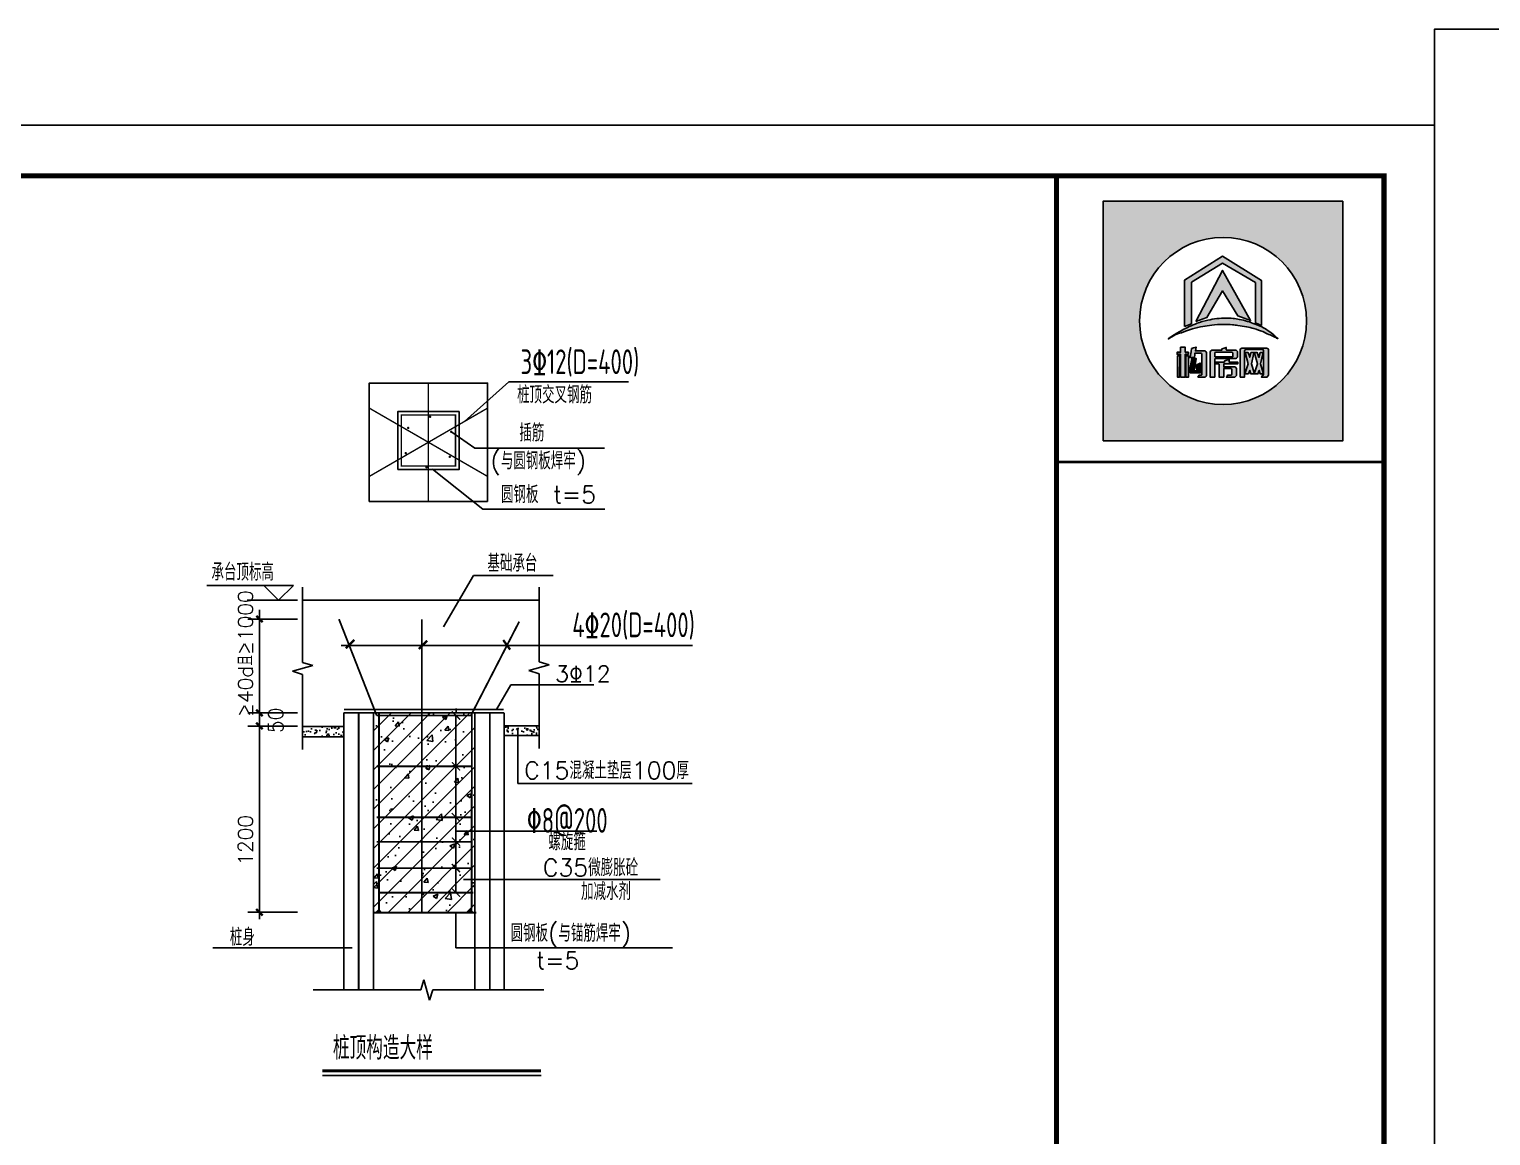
# Model space of a CAD drawing. Header units: millimetres. Extents: x -807114 to 558292, y -468455 to -61603.
# Drawn here: x -270134 to -252327, y -241164 to -227687 of the extents above; entities that cross this region are included whole.
import ezdxf
from ezdxf.enums import TextEntityAlignment as Align

# ---------------------------------------------------------------- set-up
doc = ezdxf.new("R2010")
doc.units = ezdxf.units.MM
doc.header["$LTSCALE"] = 1000
for name, color, linetype in [('BEAMSIZE', 1, 'Continuous'), ('HIDE_BEAMDIMMASS', 2, 'Continuous'), ('LAYER3', 7, 'Continuous'), ('PUB_DIM', 3, 'Continuous'), ('PUB_TEXT', 3, 'Continuous'), ('PUB_TITLE', 4, 'Continuous'), ('填充', 8, 'Continuous'), ('承台', 2, 'Continuous')]:
    doc.layers.add(name, color=color, linetype=linetype)
doc.styles.add('DIM_FONT', font='tssdeng.shx', dxfattribs={"width": 0.7, "bigfont": 'tssdchn.shx'})
doc.styles.add('TSSD_Rein', font='Tssdeng.shx', dxfattribs={"width": 0.7, "bigfont": 'hztxt.shx'})
doc.styles.add('说明', font='txt.shx', dxfattribs={"bigfont": 'gbcbig.shx'})
doc.dimstyles.new('DIMN', dxfattribs={"dimtxt": 350, "dimasz": 100, "dimexe": 150, "dimexo": 250, "dimgap": 150, "dimtad": 1, "dimdec": 0, "dimzin": 0, "dimdsep": 46, "dimtxsty": 'DIM_FONT', "dimblk": 'ARCHTICK', "dimcen": 9, "dimclrt": 7, "dimadec": 0, "dimazin": 0, "dimtfac": 1, "dimtdec": 0, "dimtix": 1, "dimtmove": 2, "dimatfit": 3, "dimfxl": 1, "dimtolj": 1, "dimtzin": 0, "dimarcsym": 0})

# ---------------------------------------------------------------- blocks, each defined once
blk = doc.blocks.new('sadasfafa')
h = blk.add_hatch(color=252)
h.dxf.hatch_style = 1
h.paths.add_polyline_path([(1853311, -2488040), (1853311, -2490368), (1855639, -2490368), (1855639, -2488040)])
h.paths.add_polyline_path([(1855286, -2489204, 1), (1853664, -2489204, 1)], flags=16)
edge = h.paths.add_edge_path(flags=0)
edge.add_spline(control_points=[(1853945, -2489376), (1853935, -2489385), (1854022, -2489327), (1854064, -2489324), (1854178, -2489280), (1854273, -2489257), (1854375, -2489242), (1854470, -2489236), (1854555, -2489239), (1854630, -2489250), (1854700, -2489259), (1854781, -2489280), (1854854, -2489303), (1854917, -2489335), (1854967, -2489354), (1854993, -2489368), (1855014, -2489382), (1854982, -2489354), (1854965, -2489332), (1854910, -2489297), (1854854, -2489260), (1854784, -2489234), (1854713, -2489206), (1854640, -2489189), (1854569, -2489179), (1854497, -2489176), (1854414, -2489178), (1854321, -2489198), (1854229, -2489222), (1854147, -2489257), (1854080, -2489292), (1854021, -2489325), (1853977, -2489352), (1853953, -2489369), (1853945, -2489376)], knot_values=[0, 0, 0, 0, 114.670179, 423.637006, 763.89867, 1083.683754, 1343.405239, 1688.07646, 1952.326814, 2113.699055, 2375.693807, 2595.188681, 2872.839541, 3068.155951, 3238.592156, 3348.056762, 3361.095167, 3431.805845, 3527.265261, 3733.200323, 3952.805082, 4160.23278, 4398.128766, 4650.488133, 4837.16968, 5050.428326, 5308.684497, 5588.159898, 5913.430939, 6163.12325, 6398.139207, 6601.625078, 6772.549769, 6871.149972, 6871.149972, 6871.149972, 6871.149972], degree=3, periodic=1)
h.paths.add_polyline_path([(1854530, -2489580), (1854534, -2489580), (1854534, -2489603), (1854618, -2489603), (1854618, -2489621), (1854481, -2489621), (1854481, -2489650), (1854589, -2489650), (1854599, -2489656), (1854606, -2489666), (1854606, -2489733), (1854600, -2489742), (1854590, -2489750), (1854506, -2489750), (1854514, -2489740), (1854518, -2489731), (1854552, -2489731), (1854558, -2489728), (1854560, -2489721), (1854560, -2489675), (1854558, -2489670), (1854553, -2489667), (1854481, -2489667), (1854481, -2489750), (1854436, -2489750), (1854436, -2489626), (1854433, -2489621), (1854406, -2489621), (1854406, -2489603), (1854488, -2489603), (1854488, -2489590)], flags=0)
h.paths.add_polyline_path([(1854486, -2489468), (1854506, -2489461), (1854506, -2489485), (1854510, -2489489), (1854601, -2489489), (1854609, -2489494), (1854615, -2489502), (1854615, -2489556), (1854607, -2489564), (1854599, -2489569), (1854401, -2489569), (1854394, -2489573), (1854394, -2489750), (1854349, -2489750), (1854349, -2489504), (1854355, -2489495), (1854367, -2489489), (1854462, -2489489), (1854462, -2489474)], flags=0)
h.paths.add_polyline_path([(1854394, -2489554), (1854394, -2489512), (1854404, -2489506), (1854562, -2489506), (1854570, -2489513), (1854570, -2489554)], flags=0)
h.paths.add_polyline_path([(1854214, -2489569), (1854203, -2489632), (1854193, -2489683), (1854194, -2489689), (1854218, -2489689), (1854220, -2489683), (1854214, -2489633), (1854254, -2489614), (1854263, -2489686), (1854263, -2489700), (1854255, -2489709), (1854159, -2489709), (1854150, -2489702), (1854148, -2489692), (1854173, -2489569)], flags=0)
h.paths.add_polyline_path([(1854187, -2489466), (1854213, -2489458), (1854207, -2489496), (1854296, -2489496), (1854305, -2489498), (1854312, -2489505), (1854314, -2489513), (1854314, -2489733), (1854310, -2489741), (1854301, -2489750), (1854231, -2489750), (1854238, -2489741), (1854243, -2489730), (1854261, -2489730), (1854268, -2489727), (1854270, -2489720), (1854270, -2489531), (1854270, -2489526), (1854267, -2489521), (1854260, -2489516), (1854202, -2489516), (1854201, -2489534), (1854196, -2489558), (1854150, -2489558), (1854159, -2489535), (1854165, -2489504), (1854167, -2489471)], flags=0)
h.paths.add_polyline_path([(1854140, -2489544), (1854140, -2489750), (1854114, -2489750), (1854114, -2489544)], flags=0)
h.paths.add_polyline_path([(1854056, -2489544), (1854053, -2489750), (1854031, -2489750), (1854031, -2489544)], flags=0)
h.paths.add_polyline_path([(1854107, -2489459), (1854107, -2489508), (1854139, -2489508), (1854139, -2489527), (1854107, -2489527), (1854107, -2489750), (1854062, -2489750), (1854062, -2489527), (1854029, -2489527), (1854029, -2489508), (1854062, -2489508), (1854062, -2489459)], flags=0)
h.paths.add_polyline_path([(1854209, -2489211), (1854471, -2488714), (1854743, -2489200), (1854618, -2489155), (1854470, -2488913), (1854318, -2489172)], flags=0)
h.paths.add_polyline_path([(1854102, -2488808), (1854470, -2488575), (1854848, -2488810), (1854848, -2489247), (1854790, -2489223), (1854790, -2488832), (1854471, -2488643), (1854168, -2488829), (1854168, -2489231), (1854102, -2489257)], flags=0)
h.paths.add_polyline_path([(1854685, -2489750), (1854641, -2489750), (1854641, -2489488), (1854641, -2489484), (1854646, -2489475), (1854656, -2489467), (1854898, -2489467), (1854907, -2489471), (1854916, -2489478), (1854916, -2489731), (1854908, -2489743), (1854902, -2489750), (1854847, -2489750), (1854858, -2489732), (1854866, -2489731), (1854869, -2489724), (1854869, -2489718), (1854867, -2489718), (1854836, -2489718), (1854826, -2489684), (1854814, -2489718), (1854746, -2489718), (1854736, -2489684), (1854722, -2489718), (1854689, -2489718), (1854689, -2489709), (1854691, -2489709), (1854720, -2489621), (1854685, -2489512)], flags=0)
h.paths.add_polyline_path([(1854779, -2489518), (1854809, -2489621), (1854781, -2489709), (1854777, -2489709), (1854750, -2489621), (1854775, -2489518)], flags=0)
h = blk.add_hatch(color=7)
h.dxf.hatch_style = 1
h.paths.add_polyline_path([(1854102, -2489257), (1854168, -2489231), (1854168, -2488829), (1854471, -2488643), (1854790, -2488832), (1854790, -2489223), (1854848, -2489247), (1854848, -2488810), (1854470, -2488575), (1854102, -2488808)])
h = blk.add_hatch(color=7)
h.dxf.hatch_style = 1
h.paths.add_polyline_path([(1854318, -2489172), (1854470, -2488913), (1854618, -2489155), (1854743, -2489200), (1854471, -2488714), (1854209, -2489211)])
h = blk.add_hatch(color=7)
h.dxf.hatch_style = 1
edge = h.paths.add_edge_path()
edge.add_spline(control_points=[(1853945, -2489376), (1853953, -2489369), (1853977, -2489352), (1854021, -2489325), (1854080, -2489292), (1854147, -2489257), (1854229, -2489222), (1854321, -2489198), (1854414, -2489178), (1854497, -2489176), (1854569, -2489179), (1854640, -2489189), (1854713, -2489206), (1854784, -2489234), (1854854, -2489260), (1854910, -2489297), (1854965, -2489332), (1854982, -2489354), (1855014, -2489382), (1854993, -2489368), (1854967, -2489354), (1854917, -2489335), (1854854, -2489303), (1854781, -2489280), (1854700, -2489259), (1854630, -2489250), (1854555, -2489239), (1854470, -2489236), (1854375, -2489242), (1854273, -2489257), (1854178, -2489280), (1854064, -2489324), (1854022, -2489327), (1853935, -2489385), (1853945, -2489376)], knot_values=[0, 0, 0, 0, 98.600203, 269.524894, 473.010766, 708.026723, 957.719033, 1282.990074, 1562.465475, 1820.721647, 2033.980292, 2220.661839, 2473.021206, 2710.917192, 2918.34489, 3137.949649, 3343.884711, 3439.344127, 3510.054805, 3523.09321, 3632.557816, 3802.994021, 3998.310431, 4275.961291, 4495.456165, 4757.450917, 4918.823158, 5183.073513, 5527.744733, 5787.466218, 6107.251302, 6447.512966, 6756.479793, 6871.149972, 6871.149972, 6871.149972, 6871.149972], degree=3, periodic=1)
h = blk.add_hatch(color=7)
h.dxf.hatch_style = 1
h.paths.add_polyline_path([(1854062, -2489459), (1854062, -2489508), (1854029, -2489508), (1854029, -2489527), (1854062, -2489527), (1854062, -2489750), (1854107, -2489750), (1854107, -2489527), (1854139, -2489527), (1854139, -2489508), (1854107, -2489508), (1854107, -2489459)])
h = blk.add_hatch(color=7)
h.dxf.hatch_style = 1
h.paths.add_polyline_path([(1854031, -2489544), (1854031, -2489750), (1854053, -2489750), (1854056, -2489544)])
h = blk.add_hatch(color=7)
h.dxf.hatch_style = 1
h.paths.add_polyline_path([(1854114, -2489544), (1854114, -2489750), (1854140, -2489750), (1854140, -2489544)])
h = blk.add_hatch(color=7)
h.dxf.hatch_style = 1
h.paths.add_polyline_path([(1854173, -2489569), (1854148, -2489692), (1854150, -2489702), (1854159, -2489709), (1854255, -2489709), (1854263, -2489700), (1854263, -2489686), (1854254, -2489614), (1854214, -2489633), (1854220, -2489683), (1854218, -2489689), (1854194, -2489689), (1854193, -2489683), (1854203, -2489632), (1854214, -2489569)])
h = blk.add_hatch(color=7)
h.dxf.hatch_style = 1
h.paths.add_polyline_path([(1854167, -2489471), (1854165, -2489504), (1854159, -2489535), (1854150, -2489558), (1854196, -2489558), (1854201, -2489534), (1854202, -2489516), (1854260, -2489516), (1854267, -2489521), (1854270, -2489526), (1854270, -2489531), (1854270, -2489720), (1854268, -2489727), (1854261, -2489730), (1854243, -2489730), (1854238, -2489741), (1854231, -2489750), (1854301, -2489750), (1854310, -2489741), (1854314, -2489733), (1854314, -2489513), (1854312, -2489505), (1854305, -2489498), (1854296, -2489496), (1854207, -2489496), (1854213, -2489458), (1854187, -2489466)])
h = blk.add_hatch(color=7)
h.dxf.hatch_style = 1
h.paths.add_polyline_path([(1854462, -2489474), (1854462, -2489489), (1854367, -2489489), (1854355, -2489495), (1854349, -2489504), (1854349, -2489750), (1854394, -2489750), (1854394, -2489573), (1854401, -2489569), (1854599, -2489569), (1854607, -2489564), (1854615, -2489556), (1854615, -2489502), (1854609, -2489494), (1854601, -2489489), (1854510, -2489489), (1854506, -2489485), (1854506, -2489461), (1854486, -2489468)])
h.paths.add_polyline_path([(1854394, -2489554), (1854394, -2489512), (1854404, -2489506), (1854562, -2489506), (1854570, -2489513), (1854570, -2489554)], flags=16)
h = blk.add_hatch(color=7)
h.dxf.hatch_style = 1
h.paths.add_polyline_path([(1854488, -2489590), (1854488, -2489603), (1854406, -2489603), (1854406, -2489621), (1854433, -2489621), (1854436, -2489626), (1854436, -2489750), (1854481, -2489750), (1854481, -2489667), (1854553, -2489667), (1854558, -2489670), (1854560, -2489675), (1854560, -2489721), (1854558, -2489728), (1854552, -2489731), (1854518, -2489731), (1854514, -2489740), (1854506, -2489750), (1854590, -2489750), (1854600, -2489742), (1854606, -2489733), (1854606, -2489666), (1854599, -2489656), (1854589, -2489650), (1854481, -2489650), (1854481, -2489621), (1854618, -2489621), (1854618, -2489603), (1854534, -2489603), (1854534, -2489580), (1854530, -2489580)])
h = blk.add_hatch(color=7)
h.dxf.hatch_style = 1
h.paths.add_polyline_path([(1854685, -2489512), (1854685, -2489493), (1854693, -2489483), (1854862, -2489483), (1854869, -2489491), (1854869, -2489724), (1854866, -2489731), (1854858, -2489732), (1854847, -2489750), (1854902, -2489750), (1854908, -2489743), (1854916, -2489731), (1854916, -2489478), (1854907, -2489471), (1854898, -2489467), (1854656, -2489467), (1854646, -2489475), (1854641, -2489484), (1854641, -2489488), (1854641, -2489750), (1854685, -2489750)])
h = blk.add_hatch(color=7)
h.dxf.hatch_style = 1
h.paths.add_polyline_path([(1854866, -2489709), (1854840, -2489621), (1854866, -2489512), (1854836, -2489512), (1854824, -2489558), (1854808, -2489512), (1854745, -2489512), (1854734, -2489557), (1854719, -2489512), (1854689, -2489512), (1854720, -2489621), (1854691, -2489709), (1854689, -2489709), (1854689, -2489710), (1854689, -2489718), (1854722, -2489718), (1854736, -2489684), (1854746, -2489718), (1854814, -2489718), (1854826, -2489684), (1854836, -2489718), (1854867, -2489718), (1854867, -2489709)])
h.paths.add_polyline_path([(1854779, -2489518), (1854809, -2489621), (1854781, -2489709), (1854777, -2489709), (1854750, -2489621), (1854775, -2489518)], flags=16)
for points in [[(1855639, -2488040), (1853311, -2488040), (1853311, -2490368), (1855639, -2490368)], [(1854102, -2489257), (1854102, -2488808), (1854470, -2488575), (1854848, -2488810), (1854848, -2489247), (1854790, -2489223), (1854790, -2488832), (1854471, -2488643), (1854168, -2488829), (1854168, -2489231)], [(1854209, -2489211), (1854318, -2489172), (1854470, -2488913), (1854618, -2489155), (1854743, -2489200), (1854471, -2488714)], [(1854062, -2489459), (1854107, -2489459), (1854107, -2489508), (1854139, -2489508), (1854139, -2489527), (1854107, -2489527), (1854107, -2489750), (1854062, -2489750), (1854062, -2489527), (1854029, -2489527), (1854029, -2489508), (1854062, -2489508)], [(1854056, -2489544), (1854031, -2489544), (1854031, -2489750), (1854053, -2489750)], [(1854114, -2489544), (1854140, -2489544), (1854140, -2489750), (1854114, -2489750)], [(1854462, -2489474), (1854486, -2489468), (1854506, -2489461), (1854506, -2489485), (1854510, -2489489), (1854601, -2489489), (1854609, -2489494), (1854615, -2489502), (1854615, -2489556), (1854607, -2489564), (1854599, -2489569), (1854401, -2489569), (1854394, -2489573), (1854394, -2489750), (1854349, -2489750), (1854349, -2489504), (1854355, -2489495), (1854367, -2489489), (1854462, -2489489)], [(1854394, -2489554), (1854570, -2489554), (1854570, -2489513), (1854562, -2489506), (1854404, -2489506), (1854394, -2489512)], [(1854488, -2489590), (1854530, -2489580), (1854534, -2489580), (1854534, -2489603), (1854618, -2489603), (1854618, -2489621), (1854481, -2489621), (1854481, -2489650), (1854589, -2489650), (1854599, -2489656), (1854606, -2489666), (1854606, -2489733), (1854600, -2489742), (1854590, -2489750), (1854506, -2489750), (1854514, -2489740), (1854518, -2489731), (1854552, -2489731), (1854558, -2489728), (1854560, -2489721), (1854560, -2489675), (1854558, -2489670), (1854553, -2489667), (1854481, -2489667), (1854481, -2489750), (1854436, -2489750), (1854436, -2489626), (1854433, -2489621), (1854406, -2489621), (1854406, -2489603), (1854488, -2489603)], [(1854641, -2489750), (1854641, -2489488), (1854641, -2489484), (1854646, -2489475), (1854656, -2489467), (1854898, -2489467), (1854907, -2489471), (1854916, -2489478), (1854916, -2489731), (1854908, -2489743), (1854902, -2489750), (1854847, -2489750), (1854858, -2489732), (1854866, -2489731), (1854869, -2489724), (1854869, -2489491), (1854862, -2489483), (1854693, -2489483), (1854685, -2489493), (1854685, -2489750)], [(1854775, -2489518), (1854779, -2489518), (1854809, -2489621), (1854781, -2489709), (1854777, -2489709), (1854750, -2489621)]]:
    blk.add_lwpolyline(points, close=True)
for points in [[(1854173, -2489569), (1854214, -2489569), (1854203, -2489632), (1854193, -2489683), (1854194, -2489689), (1854218, -2489689), (1854220, -2489683), (1854214, -2489633), (1854254, -2489614), (1854263, -2489686), (1854263, -2489700), (1854255, -2489709), (1854159, -2489709), (1854150, -2489702), (1854148, -2489692), (1854173, -2489569)], [(1854167, -2489471), (1854187, -2489466), (1854213, -2489458), (1854207, -2489496), (1854296, -2489496), (1854305, -2489498), (1854312, -2489505), (1854314, -2489513), (1854314, -2489733), (1854310, -2489741), (1854301, -2489750), (1854231, -2489750), (1854238, -2489741), (1854243, -2489730), (1854261, -2489730), (1854268, -2489727), (1854270, -2489720), (1854270, -2489531), (1854270, -2489526), (1854267, -2489521), (1854260, -2489516), (1854202, -2489516), (1854201, -2489534), (1854196, -2489558), (1854150, -2489558), (1854150, -2489558), (1854159, -2489535), (1854165, -2489504), (1854167, -2489471)], [(1854866, -2489709), (1854866, -2489709), (1854867, -2489709), (1854867, -2489718), (1854836, -2489718), (1854826, -2489684), (1854814, -2489718), (1854746, -2489718), (1854736, -2489684), (1854722, -2489718), (1854689, -2489718), (1854689, -2489710), (1854689, -2489709), (1854691, -2489709), (1854720, -2489621), (1854689, -2489512)]]:
    blk.add_lwpolyline(points)
at = {"color": 7}
blk.add_lwpolyline([(1854689, -2489512), (1854719, -2489512), (1854734, -2489557), (1854745, -2489512), (1854808, -2489512), (1854824, -2489558), (1854836, -2489512), (1854866, -2489512), (1854840, -2489621), (1854866, -2489709)], dxfattribs=at)
blk.add_circle((1854475, -2489204), 811)
at = {"start_tangent": (-0.74079, -0.671736), "end_tangent": (-0.74079, -0.671736)}
blk.add_spline([(1853945, -2489376), (1853977, -2489357), (1854071, -2489318), (1854178, -2489282), (1854280, -2489257), (1854365, -2489245), (1854479, -2489238), (1854566, -2489241), (1854619, -2489248), (1854704, -2489261), (1854775, -2489279), (1854861, -2489308), (1854920, -2489335), (1854972, -2489357), (1855003, -2489375), (1855007, -2489377), (1854990, -2489361), (1854968, -2489339), (1854913, -2489299), (1854851, -2489261), (1854787, -2489235), (1854714, -2489208), (1854633, -2489189), (1854572, -2489180), (1854501, -2489177), (1854416, -2489181), (1854326, -2489198), (1854222, -2489227), (1854146, -2489259), (1854077, -2489294), (1854019, -2489327), (1853971, -2489357), (1853945, -2489376)], degree=3, dxfattribs=at)
blk = doc.blocks.new('_DIMX')
blk.add_line((-150, 0), (150, 0))
at = {"const_width": 50}
blk.add_lwpolyline([(-70, -70), (70, 70)], dxfattribs=at)
blk = doc.blocks.new('_ArchTick')
at = {"color": 0, "linetype": 'ByBlock', "const_width": 0.15}
blk.add_lwpolyline([(-0.5, -0.5), (0.5, 0.5)], dxfattribs=at)
blk = doc.blocks.new('*D9442')
at = {"layer": 'Defpoints', "color": 0}
for p in [(-264719, -237284), (-264935, -237904), (-264719, -237904)]:
    blk.add_point(p, dxfattribs=at)
at = {"layer": 'PUB_DIM', "color": 0, "lineweight": -2}
for p, q in [((-264969, -237284), (-265085, -237284)), ((-264935, -237284), (-264935, -237904)), ((-264969, -237904), (-265085, -237904))]:
    blk.add_line(p, q, dxfattribs=at)
at = {"layer": 'PUB_DIM', "color": 0, "linetype": 'ByBlock', "lineweight": -2, "xscale": 100, "yscale": 100, "zscale": 100}
for p, rotation in [((-264935, -237284), 90), ((-264935, -237904), 270)]:
    blk.add_blockref('_ArchTick', p, dxfattribs=dict(at, rotation=rotation))
blk = doc.blocks.new('*D9443')
at = {"layer": 'Defpoints', "color": 0}
for p in [(-264719, -237583), (-264935, -238203), (-264719, -238203)]:
    blk.add_point(p, dxfattribs=at)
at = {"layer": 'PUB_DIM', "color": 0, "lineweight": -2}
for p, q in [((-264969, -237583), (-265085, -237583)), ((-264935, -237583), (-264935, -238203)), ((-264969, -238203), (-265085, -238203))]:
    blk.add_line(p, q, dxfattribs=at)
at = {"layer": 'PUB_DIM', "color": 0, "linetype": 'ByBlock', "lineweight": -2, "xscale": 100, "yscale": 100, "zscale": 100}
for p, rotation in [((-264935, -237583), 90), ((-264935, -238203), 270)]:
    blk.add_blockref('_ArchTick', p, dxfattribs=dict(at, rotation=rotation))
blk = doc.blocks.new('*D9444')
at = {"layer": 'Defpoints', "color": 0}
for p in [(-264719, -236045), (-264935, -236665), (-264719, -236665)]:
    blk.add_point(p, dxfattribs=at)
at = {"layer": 'PUB_DIM', "color": 0, "lineweight": -2}
for p, q in [((-264969, -236045), (-265085, -236045)), ((-264935, -236045), (-264935, -236665)), ((-264969, -236665), (-265085, -236665))]:
    blk.add_line(p, q, dxfattribs=at)
at = {"layer": 'PUB_DIM', "color": 0, "linetype": 'ByBlock', "lineweight": -2, "xscale": 100, "yscale": 100, "zscale": 100}
for p, rotation in [((-264935, -236045), 90), ((-264935, -236665), 270)]:
    blk.add_blockref('_ArchTick', p, dxfattribs=dict(at, rotation=rotation))
blk = doc.blocks.new('*D9445')
at = {"layer": 'Defpoints', "color": 0}
for p in [(-264719, -236665), (-264935, -237284), (-264719, -237284)]:
    blk.add_point(p, dxfattribs=at)
at = {"layer": 'PUB_DIM', "color": 0, "lineweight": -2}
for p, q in [((-264969, -236665), (-265085, -236665)), ((-264935, -236665), (-264935, -237284)), ((-264969, -237284), (-265085, -237284))]:
    blk.add_line(p, q, dxfattribs=at)
at = {"layer": 'PUB_DIM', "color": 0, "linetype": 'ByBlock', "lineweight": -2, "xscale": 100, "yscale": 100, "zscale": 100}
for p, rotation in [((-264935, -236665), 90), ((-264935, -237284), 270)]:
    blk.add_blockref('_ArchTick', p, dxfattribs=dict(at, rotation=rotation))

msp = doc.modelspace()

# ---------------------------------------------------------------- hatches: boundary and pattern name
at = {"layer": 'LAYER3'}
h = msp.add_hatch(color=6, dxfattribs=at)
h.paths.add_polyline_path([(-265915.9, -238447), (-265876.6, -238407.7), (-265876.6, -238447)])
h.paths.add_polyline_path([(-265876.6, -238447), (-265876.6, -238407.7), (-265837.3, -238447)])
h = msp.add_hatch(color=6, dxfattribs=at)
h.paths.add_polyline_path([(-264791.2, -238447), (-264751.9, -238407.7), (-264751.9, -238447)])
h.paths.add_polyline_path([(-264751.9, -238447), (-264751.9, -238407.7), (-264712.6, -238447)])
at = {"layer": '填充'}
h = msp.add_hatch(dxfattribs=at)
h.set_pattern_fill('AN31C', color=4, scale=844.8, style=0)
h.set_pattern_definition([(45, (-317734.93, -280381.5), (-119.47276, 119.47276), []), (50, (-317734.93, -280381.5), (605.9414, -53.013), [63.36, -696.96]), (355, (-317734.9, -280381.5), (-117.217, 635.452), [50.688, -557.568]), (100.4514, (-317684.44, -280385.9), (488.7247, 582.4385), [53.8477, -592.325]), (46.1842, (-317734.9, -280212.54), (901.605, -139.8305), [95.04, -1045.44]), (96.6356, (-317659.8, -280224.2), (789.603, 822.935), [80.772, -888.487]), (351.1842, (-317734.9, -280212.5), (789.602, 822.935), [76.032, -836.352]), (21, (-317650.45, -280254.8), (504.267, -340.1324), [63.36, -696.96]), (326, (-317650.45, -280254.8), (205.553, 612.607), [50.688, -557.568]), (71.4514, (-317608.4, -280283.1), (709.82, 272.474), [53.8477, -592.325]), (37.5, (-317734.93, -280381.5), (10.27265, 281.2287), [0, -550.8096, 0, -566.016, 0, -559.68]), (7.5, (-317734.93, -280381.5), (222.2411, 333.199), [0, -322.7136, 0, -538.1376, 0, -213.312]), (327.5, (-317923.32, -280381.5), (450.9732, -19.05436), [0, -211.2, 0, -658.944, 0, -874.368]), (317.5, (-318007.8, -280381.5), (492.6757, 84.5687), [0, -274.56, 0, -437.6064, 0, -620.928])])
h.paths.add_polyline_path([(-264703.5, -236014.5), (-265937.9, -236014.5), (-265937.9, -238447), (-264703.5, -238447)])
h = msp.add_hatch(dxfattribs=at)
h.set_pattern_fill('AN33C', color=4, scale=225.28, style=0)
h.set_pattern_definition([(50, (-312388.16, -206423.08), (161.58437, -14.1368), [16.896, -185.856]), (355, (-312388.16, -206423.08), (-31.2579, 169.45384), [13.5168, -148.6848]), (100.4514, (-312374.7, -206424.26), (130.3266, 155.31694), [14.3594, -157.9533]), (46.1842, (-312388.16, -206378.02), (240.42806, -37.2881), [25.344, -278.784]), (96.6356, (-312368.12, -206381.13), (210.5608, 219.4493), [21.5391, -236.9299]), (351.1842, (-312388.16, -206378.02), (210.5606, 219.4494), [20.2752, -223.0272]), (21, (-312365.63, -206389.29), (134.47122, -90.70198), [16.896, -185.856]), (326, (-312365.63, -206389.29), (54.8141, 163.3618), [13.5168, -148.6848]), (71.4514, (-312354.42, -206396.85), (189.28535, 72.65967), [14.3594, -157.9533]), (37.5, (-312388.16, -206423.08), (2.73937, 74.99433), [0, -146.88256, 0, -150.9376, 0, -149.248]), (7.5, (-312388.16, -206423.08), (59.2643, 88.85307), [0, -86.05696, 0, -143.50336, 0, -56.8832]), (327.5, (-312438.396, -206423.08), (120.25952, -5.08116), [0, -56.32, 0, -175.7184, 0, -233.1648]), (317.5, (-312460.92, -206423.08), (131.38018, 22.55165), [0, -73.216, 0, -116.69504, 0, -165.5808])])
h.paths.add_polyline_path([(-266300.5, -236303.5), (-266300.5, -236177.8), (-266804.1, -236177.8), (-266804.1, -236303.5)])
h = msp.add_hatch(dxfattribs=at)
h.set_pattern_fill('AN33C', color=4, scale=225.28, style=0)
h.set_pattern_definition([(50, (-317734.93, -280381.5), (161.58437, -14.1368), [16.896, -185.856]), (355, (-317734.93, -280381.5), (-31.2579, 169.45384), [13.5168, -148.6848]), (100.4514, (-317721.47, -280382.68), (130.3266, 155.31694), [14.3594, -157.9533]), (46.1842, (-317734.93, -280336.45), (240.42806, -37.2881), [25.344, -278.784]), (96.6356, (-317714.9, -280339.55), (210.5608, 219.4493), [21.5391, -236.9299]), (351.1842, (-317734.93, -280336.45), (210.5606, 219.4494), [20.2752, -223.0272]), (21, (-317712.4, -280347.71), (134.47122, -90.70198), [16.896, -185.856]), (326, (-317712.4, -280347.71), (54.81408, 163.3618), [13.5168, -148.6848]), (71.4514, (-317701.2, -280355.27), (189.28535, 72.65967), [14.3594, -157.9533]), (37.5, (-317734.93, -280381.5), (2.73937, 74.994327), [0, -146.88256, 0, -150.9376, 0, -149.248]), (7.5, (-317734.93, -280381.5), (59.26431, 88.85307), [0, -86.05696, 0, -143.50336, 0, -56.8832]), (327.5, (-317785.17, -280381.5), (120.25952, -5.08116), [0, -56.32, 0, -175.7184, 0, -233.1648]), (317.5, (-317807.7, -280381.5), (131.38018, 22.55165), [0, -73.216, 0, -116.69504, 0, -165.5808])])
h.paths.add_polyline_path([(-263922.9, -236171.6), (-264349, -236171.6), (-264349, -236288.3), (-263922.9, -236288.3)])

# ---------------------------------------------------------------- linework, layer by layer
at = {"const_width": 14.4}
for points in [[(-265524.1, -232542.3, 1), (-265509.7, -232542.3, 1)], [(-265257.5, -232406.8, 1), (-265243.1, -232406.8, 1)], [(-265000.5, -232589.9, 1), (-264986.1, -232589.9, 1)], [(-265554.4, -232849.9, 1), (-265540, -232849.9, 1)], [(-265018, -232893.8, 1), (-265003.6, -232893.8, 1)], [(-265301.2, -233022.7, 1), (-265286.8, -233022.7, 1)]]:
    msp.add_lwpolyline(points, format="xyb", close=True, dxfattribs=at)
at = {"const_width": 30.7}
msp.add_lwpolyline([(-257618.7, -232958.5), (-253628.3, -232958.5)], dxfattribs=at)
at = {"layer": 'BEAMSIZE'}
for p, q in [((-267972, -234461), (-266915.3, -234461)), ((-267275.8, -234461), (-267095.7, -234641.2)), ((-266915.3, -234461), (-267095.7, -234641.2)), ((-266863.8, -234641.2), (-267477.6, -234641.2))]:
    msp.add_line(p, q, dxfattribs=at)
at = {"layer": 'LAYER3', "color": 6}
for p, q in [((-265876.6, -238407.7), (-265915.9, -238447)), ((-265876.6, -238407.7), (-265837.3, -238447)), ((-264751.9, -238407.7), (-264791.2, -238447))]:
    msp.add_line(p, q, dxfattribs=at)
at = {"layer": 'LAYER3', "color": 1, "linetype": 'Continuous'}
for points, const_width in [([(-265270.7, -233438.2), (-265270.7, -231996.4)], 16.9), ([(-265991.6, -232301.1), (-264549.8, -233133.5)], 16.9), ([(-265991.6, -233133.5), (-264549.8, -232301.1)], 16.9), ([(-266360.8, -234871.8), (-265900.6, -236045.5)], 22.5), ([(-265350.8, -238447), (-265350.8, -234871.9)], 22.5), ([(-264164.5, -234901.5), (-264753.4, -236045.5)], 22.5), ([(-266300.5, -235971.3), (-264353.5, -235971.3)], 22.5), ([(-266120, -236014.5), (-266120, -239388)], 22.5), ([(-265900.6, -236045.5), (-264753.4, -236045.5)], 22.5), ([(-265872.6, -238447), (-265872.6, -236014.5)], 22.5), ([(-264745, -238447), (-264741.3, -236014.5)], 22.5), ([(-264522.3, -236014.5), (-264522.3, -239388)], 22.5), ([(-265900.6, -236665), (-264753.4, -236665)], 22.5), ([(-265900.6, -237284.5), (-264753.4, -237284.5)], 22.5), ([(-265900.6, -237583.1), (-264753.4, -237583.1)], 22.5), ([(-265900.6, -237904), (-264753.4, -237904)], 22.5), ([(-265872.6, -238202), (-264725.4, -238202)], 22.5), ([(-265937.9, -238447), (-264685.9, -238447)], 22.5)]:
    msp.add_lwpolyline(points, dxfattribs=dict(at, const_width=const_width))
at = {"layer": 'LAYER3', "color": 4, "linetype": 'Continuous', "const_width": 16.9}
msp.add_lwpolyline([(-265600.9, -233005.6), (-264940.6, -233005.6), (-264940.6, -232386.8), (-265600.9, -232386.8)], close=True, dxfattribs=at)
at = {"layer": 'PUB_DIM'}
for p, q in [((-264293, -231980.9), (-264829.9, -232462.8)), ((-262831.4, -231980.9), (-264293, -231980.9)), ((-264704.4, -232787.5), (-264987.2, -232593.7)), ((-263124.2, -232787.5), (-264704.4, -232787.5)), ((-265219.4, -233045.6), (-264605.9, -233532.1)), ((-264605.9, -233532.1), (-263122.6, -233532.1)), ((-265087, -234964.6), (-264720.4, -234341)), ((-264720.4, -234341), (-263751, -234341)), ((-266804.1, -235398), (-266804.1, -234481.2)), ((-263922.9, -235390.4), (-263922.9, -234481.2)), ((-266866.1, -234870.4), (-267470.7, -234870.4)), ((-267329.6, -238441.8), (-267329.6, -234759.4)), ((-266333.7, -235191.9), (-262052.5, -235191.9)), ((-266680.2, -235437.4), (-266804.1, -235398)), ((-263799, -235429.8), (-263922.9, -235390.4)), ((-266928, -235505), (-266680.2, -235437.4)), ((-266804.1, -235544.4), (-266928, -235505)), ((-266804.1, -236461.2), (-266804.1, -235544.4)), ((-264046.8, -235497.4), (-263799, -235429.8)), ((-263922.9, -235536.8), (-264046.8, -235497.4)), ((-263922.9, -236446), (-263922.9, -235536.8)), ((-264441.9, -235971.3), (-264266.8, -235673.5)), ((-264266.8, -235673.5), (-263254.1, -235673.5)), ((-266866.1, -236014.5), (-267470.7, -236014.5)), ((-264934.6, -235961), (-264934.6, -236014.5)), ((-266866.1, -236173.4), (-267470.7, -236173.4)), ((-264934.6, -237453), (-263218.2, -237453)), ((-264841.7, -238042.7), (-262446.7, -238042.7)), ((-266866.1, -238441.8), (-267470.7, -238441.8)), ((-264934.7, -238447), (-264934.7, -238874.7)), ((-266199.7, -238874.9), (-267898.1, -238874.9)), ((-264934.7, -238874.7), (-262295.2, -238874.7)), ((-265364.2, -239388), (-265324.8, -239264.1)), ((-265324.8, -239264.1), (-265257.2, -239511.9)), ((-266674.8, -239388), (-265364.2, -239388)), ((-265257.2, -239511.9), (-265217.8, -239388)), ((-265217.8, -239388), (-263866.2, -239388))]:
    msp.add_line(p, q, dxfattribs=at)
for points, const_width in [([(-266276.8, -235225.7), (-266174.8, -235123.8)], 28.2), ([(-265388.5, -235235.6), (-265286.5, -235133.6)], 28.2), ([(-264359.4, -235126), (-264275, -235242.9)], 28.2), ([(-266563.1, -240373.4), (-263897.5, -240373.4)], 39.4)]:
    msp.add_lwpolyline(points, dxfattribs=dict(at, const_width=const_width))
for points in [[(-264181.1, -236226.8), (-264181.1, -236872.8), (-262056.5, -236872.8)], [(-266563.1, -240429.8), (-263897.5, -240429.8)]]:
    msp.add_lwpolyline(points, dxfattribs=at)
at = {"layer": 'PUB_TITLE'}
for points in [[(-253014.4, -254641.1), (-214893, -254641.1), (-214893, -227686.6), (-253014.4, -227686.6)], [(-289480.5, -254641.1), (-253014.4, -254641.1), (-253014.4, -228857), (-289480.5, -228857)], [(-288135.1, -254027.2), (-253628.3, -254027.2), (-253628.3, -229470.9), (-288135.1, -229470.9)]]:
    msp.add_lwpolyline(points, close=True, dxfattribs=at)
at = {"layer": 'PUB_TITLE', "const_width": 61.4}
msp.add_lwpolyline([(-288135.1, -254027.2), (-253628.3, -254027.2), (-253628.3, -229470.9), (-288135.1, -229470.9)], close=True, dxfattribs=at)
msp.add_lwpolyline([(-257618.7, -254027.2), (-257618.7, -229470.9)], dxfattribs=at)
at = {"layer": '承台', "color": 40}
for p, q in [((-266804.1, -234638.9), (-263927.4, -234638.9)), ((-266300.5, -236014.5), (-266300.5, -239387.4)), ((-266300.5, -236014.5), (-264353.5, -236014.5)), ((-265937.9, -236014.5), (-265937.9, -239387.4)), ((-264703.5, -236014.5), (-264703.5, -239387.4)), ((-264349, -236014.5), (-264349, -239387.4)), ((-266300.5, -236177.8), (-266804.1, -236177.8)), ((-264349, -236171.6), (-263922.9, -236171.6)), ((-264349, -236288.3), (-263922.9, -236288.3)), ((-266300.5, -236303.5), (-266804.1, -236303.5))]:
    msp.add_line(p, q, dxfattribs=at)
for points in [[(-264549.8, -233438.2), (-265991.6, -233438.2), (-265991.6, -231996.4), (-264549.8, -231996.4)], [(-265644.9, -233049.6), (-264896.6, -233049.6), (-264896.6, -232342.8), (-265644.9, -232342.8)]]:
    msp.add_lwpolyline(points, close=True, dxfattribs=at)

# ---------------------------------------------------------------- block references
at = {"xscale": 1.254, "yscale": 1.254, "zscale": 1.254}
msp.add_blockref('sadasfafa', (-2581100.7, 2890222.4), dxfattribs=at)
at = {"layer": 'PUB_DIM', "xscale": 0.5632000000000001, "yscale": 0.5632000000000001, "zscale": 0.5632000000000001}
for p, rotation in [((-267329.6, -234870.3), 90), ((-267329.7, -236014.5), 270), ((-267329.6, -236014.5), 270), ((-267329.6, -236173.4), 90), ((-267329.6, -238441.8), 90)]:
    msp.add_blockref('_DIMX', p, dxfattribs=dict(at, rotation=rotation))

# ---------------------------------------------------------------- texts
at = {"style": '说明'}
for s, height, p in [('桩顶交叉钢筋', 211.2, (-264190.3, -232244.4)), ('插筋', 211.2, (-264162.8, -232707.7)), ('(与圆钢板焊牢)', 211.2, (-264514.6, -233048.8)), ('圆钢板', 211.2, (-264386.1, -233459.1)), ('t=5', 211.2, (-263752.7, -233459.2)), ('基础承台', 211.2, (-264551.7, -234294.7)), ('承台顶标高', 211.2, (-267913.9, -234403.7)), ('3%%13112', 197.12, (-263725.9, -235636.2)), ('C15混凝土垫层100厚', 211.2, (-264104.5, -236819.7)), ('圆钢板(与锚筋焊牢)', 211.2, (-264269.5, -238801.1)), ('桩身', 211.2, (-267689.8, -238850.5)), ('t=5', 211.2, (-263957.1, -239133.3))]:
    msp.add_text(s, height=height, dxfattribs=at).set_placement(p)
at = {"layer": 'HIDE_BEAMDIMMASS', "color": 0, "style": 'TSSD_Rein', "width": 0.7}
for s, p in [('3%%13112(D=400)', (-264148.4, -231887)), ('4%%13120(D=400)', (-263518.2, -235091.2))]:
    msp.add_text(s, height=301.087, dxfattribs=at).set_placement(p)
msp.add_text('%%1308@200', height=301.09, dxfattribs=at).set_placement((-263578.8, -237320.9), align=Align.MIDDLE)
at = {"layer": 'PUB_TEXT', "style": '说明'}
for s, p in [('≥40d且≥1000', (-267409, -236063.1)), ('1200', (-267408.4, -237873.6))]:
    msp.add_text(s, height=180.22, rotation=90, dxfattribs=at).set_placement(p)
for s, p in [('螺旋箍', (-263581.2, -237570)), ('C35微膨胀砼', (-263295.8, -237887.4)), ('加减水剂', (-263107, -238177.2))]:
    msp.add_text(s, height=211.2, dxfattribs=at).set_placement(p, align=Align.MIDDLE)
msp.add_text('桩顶构造大样', height=281.6, dxfattribs=at).set_placement((-266433.9, -240235.7))
at = {"layer": 'PUB_TEXT', "insert": (-267131.3, -236105.1), "char_height": 180.22, "attachment_point": 5, "rotation": 90, "style": '说明'}
msp.add_mtext('50', dxfattribs=at)

# ---------------------------------------------------------------- dimensions: what is measured, and where the dimension line sits
at = {"layer": 'PUB_DIM'}
for p1, p2, picture, middle in [((-264718.9, -236045.5), (-264718.9, -236665), '*D9444', (-264934.6, -236355.2)), ((-264718.9, -236665), (-264718.9, -237284.5), '*D9445', (-264934.6, -236974.7)), ((-264718.9, -237284.5), (-264718.9, -237904), '*D9442', (-264934.6, -237594.3)), ((-264718.9, -237583.1), (-264718.9, -238202.6), '*D9443', (-264934.6, -237892.9))]:
    dim = msp.add_aligned_dim(p1=p1, p2=p2, distance=-215.7, text=' ', dimstyle='DIMN', override={"dimtxsty": '说明'}, dxfattribs=at)
    dim.commit()
    dim.dimension.update_dxf_attribs({"geometry": picture, "text_midpoint": middle})

doc.saveas('drawing.dxf')
